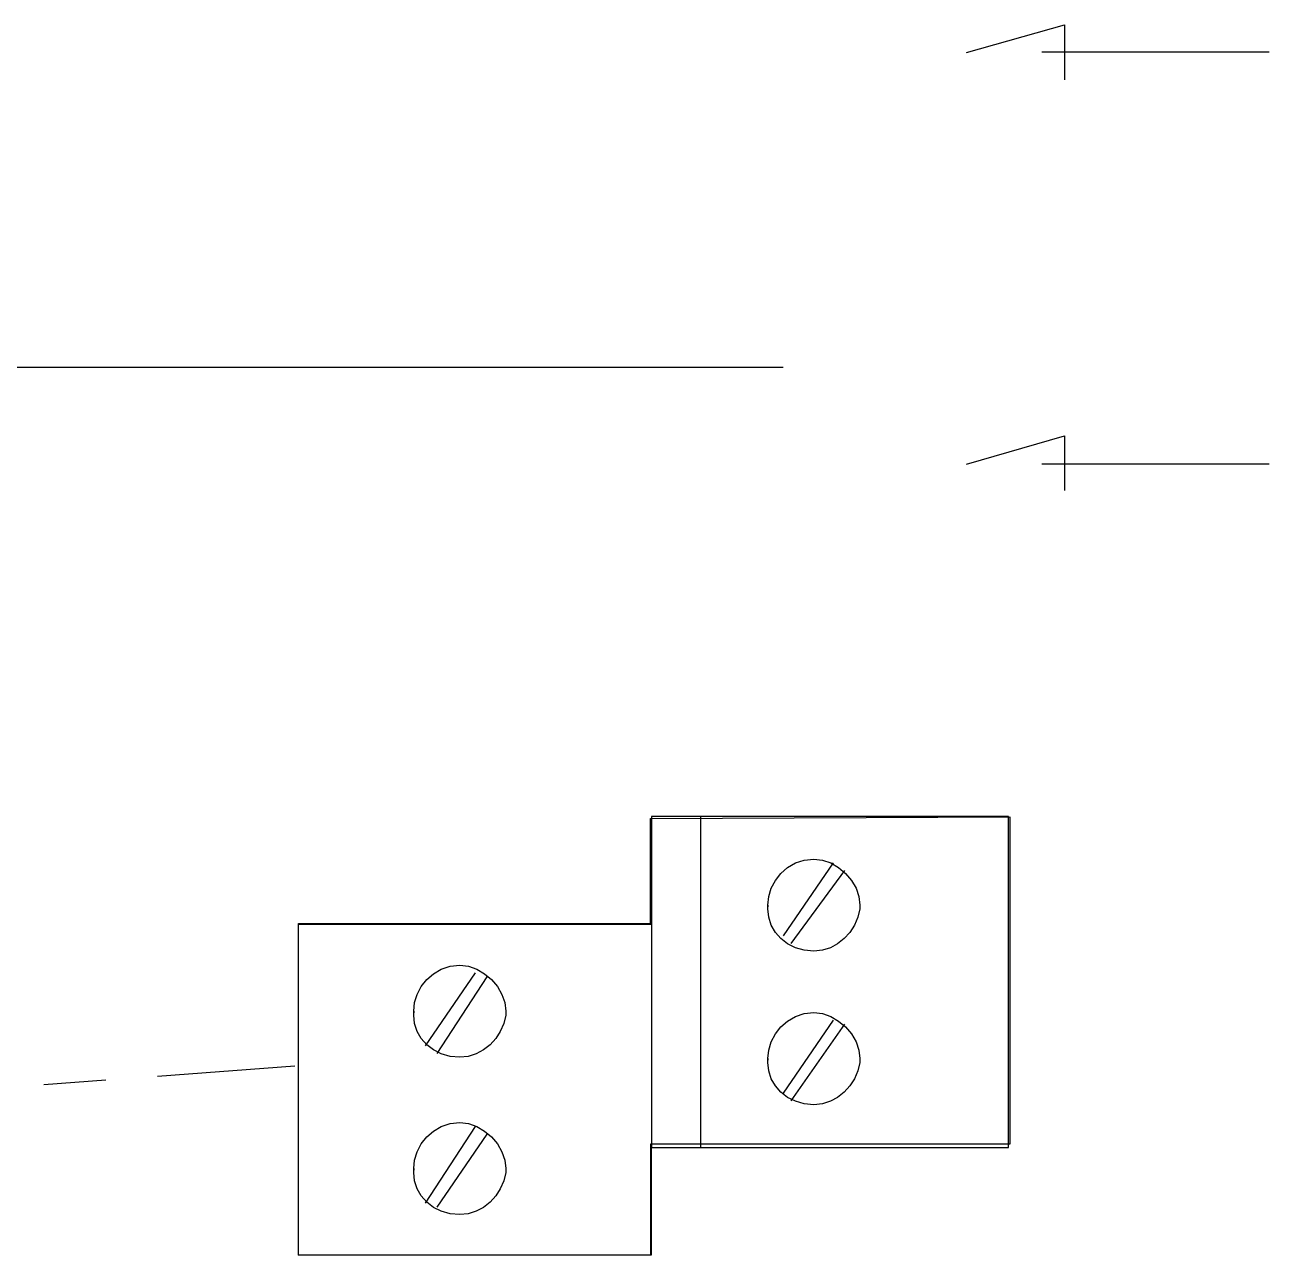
# Model space of a CAD drawing. Header units: metres. Extents: x 0 to 3575, y 0 to 842.
# Drawn here: x 367.2 to 424.9, y 254.3 to 311.4 of the extents above; entities that cross this region are included whole.
import ezdxf

# ---------------------------------------------------------------- set-up
doc = ezdxf.new("R2010")
doc.units = ezdxf.units.M
doc.layers.add('SCHEMATICS', color=7, linetype='Continuous')

msp = doc.modelspace()

# ---------------------------------------------------------------- linework, layer by layer
at = {"layer": 'SCHEMATICS', "color": 7}
for p, q in [((410.866, 310.082), (415.399, 311.357)), ((415.399, 311.357), (415.399, 308.807)), ((414.348, 310.111), (424.896, 310.111)), ((402.361, 295.46), (366.305, 295.46)), ((410.866, 290.97), (415.399, 292.292)), ((415.399, 292.292), (415.399, 289.742)), ((414.348, 290.984), (424.896, 290.984)), ((396.195, 274.525), (412.874, 274.613)), ((396.195, 269.657), (396.195, 274.525)), ((396.243, 274.626), (396.243, 259.269)), ((412.807, 274.626), (396.243, 274.626)), ((398.512, 274.626), (398.512, 259.269)), ((412.807, 259.269), (412.807, 274.626)), ((412.874, 274.613), (412.874, 259.42)), ((404.673, 272.471), (402.357, 269.088)), ((405.206, 272.116), (402.713, 268.731)), ((401.645, 270.333), (401.645, 270.511)), ((405.918, 270.511), (405.918, 270.333)), ((379.857, 269.606), (379.857, 254.288)), ((396.243, 269.606), (379.857, 269.606)), ((379.865, 254.267), (379.865, 269.657)), ((379.865, 269.657), (396.195, 269.657)), ((388.067, 267.364), (385.752, 263.981)), ((388.603, 267.187), (386.287, 263.624)), ((385.218, 265.406), (385.218, 265.584)), ((389.491, 265.584), (389.491, 265.406)), ((404.673, 265.168), (402.357, 261.784)), ((405.206, 264.99), (402.713, 261.428)), ((401.645, 263.208), (401.645, 263.386)), ((405.918, 263.386), (405.918, 263.208)), ((373.337, 262.577), (379.694, 263.056)), ((368.052, 262.179), (370.935, 262.397)), ((388.067, 260.24), (385.752, 256.68)), ((388.603, 259.883), (386.287, 256.5)), ((412.874, 259.42), (396.195, 259.42)), ((396.195, 259.42), (396.195, 254.267)), ((396.243, 254.288), (396.243, 259.269)), ((396.243, 259.269), (412.807, 259.269)), ((385.218, 258.103), (385.218, 258.28)), ((389.491, 258.28), (389.491, 258.103)), ((379.857, 254.288), (396.243, 254.288)), ((396.195, 254.267), (379.865, 254.267))]:
    msp.add_line(p, q, dxfattribs=at)
for points in [[(401.645, 270.511), (401.686, 270.91), (401.804, 271.296), (401.993, 271.657), (402.246, 271.981), (402.558, 272.254), (402.922, 272.465), (403.332, 272.6), (403.781, 272.648)], [(403.781, 272.648), (404.181, 272.6), (404.567, 272.465), (404.928, 272.254), (405.251, 271.981), (405.524, 271.657), (405.735, 271.296), (405.87, 270.91), (405.918, 270.511)], [(401.645, 270.511), (401.645, 270.504), (401.645, 270.486), (401.645, 270.464), (401.645, 270.445), (401.645, 270.433), (401.645, 270.436), (401.645, 270.46), (401.645, 270.511)], [(403.781, 268.375), (403.332, 268.416), (402.922, 268.531), (402.558, 268.713), (402.246, 268.954), (401.993, 269.245), (401.804, 269.577), (401.686, 269.943), (401.645, 270.333)], [(405.918, 270.333), (405.819, 269.943), (405.66, 269.577), (405.446, 269.245), (405.185, 268.954), (404.881, 268.713), (404.542, 268.531), (404.173, 268.416), (403.781, 268.375)], [(405.918, 270.333), (405.918, 270.333), (405.918, 270.333), (405.918, 270.333), (405.918, 270.333), (405.918, 270.333), (405.918, 270.333), (405.918, 270.333), (405.918, 270.333)], [(385.218, 265.584), (385.259, 265.983), (385.377, 266.369), (385.566, 266.73), (385.819, 267.054), (386.131, 267.327), (386.495, 267.538), (386.906, 267.674), (387.355, 267.722)], [(387.355, 267.722), (387.754, 267.674), (388.14, 267.538), (388.501, 267.327), (388.824, 267.054), (389.097, 266.73), (389.308, 266.369), (389.443, 265.983), (389.491, 265.584)], [(385.218, 265.584), (385.218, 265.576), (385.218, 265.559), (385.218, 265.537), (385.218, 265.517), (385.218, 265.505), (385.218, 265.509), (385.218, 265.533), (385.218, 265.584)], [(401.645, 263.386), (401.686, 263.785), (401.804, 264.172), (401.993, 264.533), (402.246, 264.857), (402.558, 265.13), (402.922, 265.341), (403.332, 265.477), (403.781, 265.525)], [(403.781, 265.525), (404.181, 265.477), (404.567, 265.341), (404.928, 265.13), (405.251, 264.857), (405.524, 264.533), (405.735, 264.172), (405.87, 263.785), (405.918, 263.386)], [(387.355, 263.448), (386.906, 263.488), (386.495, 263.603), (386.131, 263.786), (385.819, 264.026), (385.566, 264.317), (385.377, 264.649), (385.259, 265.015), (385.218, 265.406)], [(389.491, 265.406), (389.393, 265.015), (389.233, 264.649), (389.02, 264.317), (388.758, 264.026), (388.454, 263.786), (388.115, 263.603), (387.747, 263.488), (387.355, 263.448)], [(389.491, 265.406), (389.491, 265.406), (389.491, 265.406), (389.491, 265.406), (389.491, 265.406), (389.491, 265.406), (389.491, 265.406), (389.491, 265.406), (389.491, 265.406)], [(401.645, 263.386), (401.645, 263.379), (401.645, 263.361), (401.645, 263.339), (401.645, 263.319), (401.645, 263.308), (401.645, 263.311), (401.645, 263.335), (401.645, 263.386)], [(403.781, 261.248), (403.332, 261.288), (402.922, 261.404), (402.558, 261.587), (402.246, 261.828), (401.993, 262.119), (401.804, 262.451), (401.686, 262.817), (401.645, 263.208)], [(405.918, 263.208), (405.819, 262.817), (405.66, 262.451), (405.446, 262.119), (405.185, 261.828), (404.881, 261.587), (404.542, 261.404), (404.173, 261.288), (403.781, 261.248)], [(405.918, 263.208), (405.918, 263.208), (405.918, 263.208), (405.918, 263.208), (405.918, 263.208), (405.918, 263.208), (405.918, 263.208), (405.918, 263.208), (405.918, 263.208)], [(385.218, 258.28), (385.259, 258.679), (385.377, 259.066), (385.566, 259.427), (385.819, 259.751), (386.131, 260.024), (386.495, 260.235), (386.906, 260.37), (387.355, 260.418)], [(387.355, 260.418), (387.754, 260.37), (388.14, 260.235), (388.501, 260.024), (388.824, 259.751), (389.097, 259.427), (389.308, 259.066), (389.443, 258.679), (389.491, 258.28)], [(385.218, 258.28), (385.218, 258.273), (385.218, 258.255), (385.218, 258.234), (385.218, 258.214), (385.218, 258.202), (385.218, 258.206), (385.218, 258.229), (385.218, 258.28)], [(387.355, 256.145), (386.906, 256.186), (386.495, 256.301), (386.131, 256.483), (385.819, 256.724), (385.566, 257.014), (385.377, 257.347), (385.259, 257.712), (385.218, 258.103)], [(389.491, 258.103), (389.393, 257.712), (389.233, 257.347), (389.02, 257.014), (388.758, 256.724), (388.454, 256.483), (388.115, 256.301), (387.747, 256.186), (387.355, 256.145)], [(389.491, 258.103), (389.491, 258.103), (389.491, 258.103), (389.491, 258.103), (389.491, 258.103), (389.491, 258.103), (389.491, 258.103), (389.491, 258.103), (389.491, 258.103)]]:
    msp.add_lwpolyline(points, dxfattribs=at)

doc.saveas('drawing.dxf')
